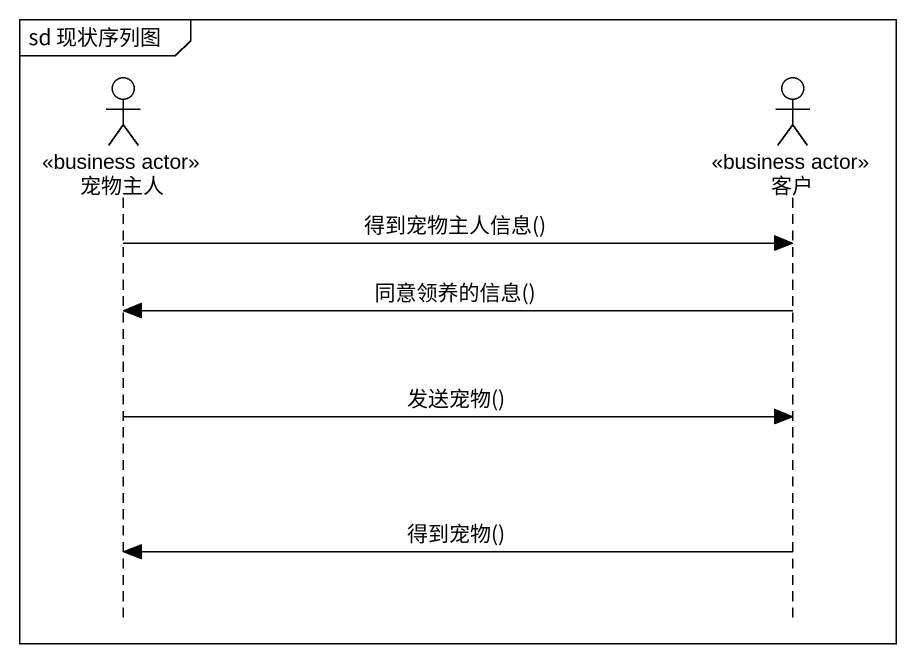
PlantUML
@startuml
mainframe sd 现状序列图
hide footbox
actor 宠物主人 <<business actor>>
actor 客户 <<business actor>>

宠物主人 -> 客户 : 得到宠物主人信息()
客户 -> 宠物主人 : 同意领养的信息()
宠物主人 -> 客户 : 发送宠物()
客户 -> 宠物主人 : 得到宠物()
@enduml
